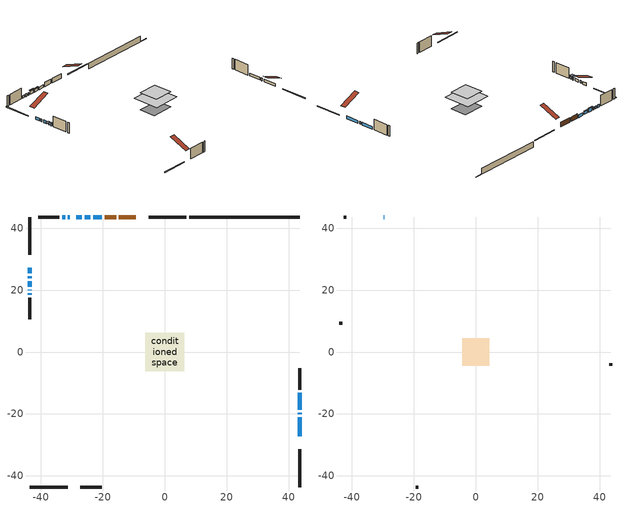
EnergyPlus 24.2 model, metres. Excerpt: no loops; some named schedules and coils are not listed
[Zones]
conditioned space
 floor adiabatic (AdiabaticFloorConstruction): -6.25,-6.25 -6.25,6.25 6.25,6.25 6.25,-6.25 z3.96
 floor foundation (Slab1 construction): -5.04,-3.88 -5.04,3.88 5.04,3.88 5.04,-3.88 z-1.04
 wall outside (RimJoist1 construction): 7,43.59 -5.2,43.59 / -43.59,-43.59 -31.39,-43.59 / -43.59,43.59 -43.59,31.39 / 43.59,-43.59 43.59,-31.39 z1.52:1.82
 wall outside (AdiabaticWallConstruction 1): -9.36,43.59 -14.79,43.59 / -15.72,43.59 -19.39,43.59 z1.52:3.55
 wall outside (AdiabaticWallConstruction): 43.59,-27.24 43.59,-21.1 / -20.32,43.59 -23.06,43.59 / -43.59,27.24 -43.59,25.37 / -43.59,24.44 -43.59,23.82 / -43.59,22.89 -43.59,21.06 / -30.69,43.59 -31.25,43.59 / -43.59,20.13 -43.59,19.93 / -43.59,19 -43.59,18.44 / -32.18,43.59 -33.1,43.59 / 43.59,-20.17 43.59,-19.56 / 43.59,-18.63 43.59,-13.14 z1.52:2.74; -23.99,43.59 -25.82,43.59 z1.52:2.76; -26.75,43.59 -28.58,43.59 z1.52:3.04
 wall outside (Wall1 construction): -34.02,43.59 -40.92,43.59 / -27.24,-43.59 -20.34,-43.59 / -43.59,17.51 -43.59,10.62 / 43.59,-12.21 43.59,-5.32 z1.52:6.4
 wall foundation (FoundationWall1 construction): 7.93,43.59,-1.04 7.93,43.59,1.52 39.65,43.59,1.52 39.65,43.59,-0.94 43.59,43.59,-0.94 43.59,43.59,-1.04
 window (WindowConstruction 8): 43.59,-27.24 43.59,-21.1 z1.52:2.74
 window (WindowConstruction 3): -20.32,43.59 -23.06,43.59 z1.52:2.74
 window (WindowConstruction 4): -43.59,27.24 -43.59,25.37 z1.52:2.74
 window (WindowConstruction 5): -43.59,24.44 -43.59,23.82 z1.52:2.74
 window (WindowConstruction 6): -23.99,43.59 -25.82,43.59 z1.52:2.76
 window (WindowConstruction 7): -26.75,43.59 -28.58,43.59 z1.52:3.04
 window (WindowConstruction 12): -43.59,22.89 -43.59,21.06 z1.52:2.74
 window (WindowConstruction 9): -30.69,43.59 -31.25,43.59 z1.52:2.74
 window (WindowConstruction 10): -43.59,20.13 -43.59,19.93 z1.52:2.74
 window (WindowConstruction 11): -43.59,19 -43.59,18.44 z1.52:2.74
 window (WindowConstruction): -32.18,43.59 -33.09,43.59 z1.52:2.74
 window (WindowConstruction 1): 43.59,-20.17 43.59,-19.56 z1.52:2.74
 window (WindowConstruction 2): 43.59,-18.63 43.59,-13.14 z1.52:2.74
 door (Door): -9.36,43.59 -14.79,43.59 z1.52:3.55
 door (Door 1): -15.72,43.59 -19.39,43.59 z1.52:3.55
 ceiling adiabatic (AdiabaticFloorConstruction): 6.25,-6.25 6.25,6.25 -6.25,6.25 -6.25,-6.25 z3.96
attic - vented
 floor to conditioned space (Floor1 construction Reversed): -4.42,-4.42 -4.42,4.42 4.42,4.42 4.42,-4.42 z6.4
 wall outside (AdiabaticWallConstruction): -29.51,43.59 -29.77,43.59 z1.52:2.74
 wall outside (Wall3 construction): -41.85,43.59 -42.66,43.59 / -19.41,-43.59 -18.59,-43.59 / -43.59,9.69 -43.59,8.87 / 43.59,-4.39 43.59,-3.57 z1.52:6.4
 window (WindowConstruction 13): -29.51,43.59 -29.76,43.59 z1.52:2.74
 roof outside (Roof1 construction): -8.43,43.59,6.4 -8.43,35.1,9.94 -6.13,35.1,9.94 -6.13,43.59,6.4; -28.16,-43.59,6.4 -28.16,-35.1,9.94 -30.46,-35.1,9.94 -30.46,-43.59,6.4; -43.59,28.16,6.4 -35.1,28.16,9.94 -35.1,30.46,9.94 -43.59,30.46,6.4; 43.59,-28.16,6.4 35.1,-28.16,9.94 35.1,-30.46,9.94 43.59,-30.46,6.4
shading: -26.12,43.59 -23.69,43.59 -23.69,43.89 -26.12,43.89 z3.06; -28.88,43.59 -26.45,43.59 -26.45,43.89 -28.88,43.89 z3.34; -43.59,19.63 -43.59,20.43 -45.11,20.43 -45.11,19.63 z3.04; -43.59,18.14 -43.59,19.3 -45.11,19.3 -45.11,18.14 z3.04
[Building]
Building 1: Terrain=Suburbs
[Site:Location]
Ottawa Intl AP_ON: Latitude {deg}=45.32; Longitude {deg}=-75.67; Time Zone {hr}=-5; Elevation {m}=115; Keep Site Location Information=Yes
[Site:GroundTemperature:Shallow]
1.18808, -1.19398, -1.38475, -0.254337, 4.28362, 8.80044, 12.7163, 15.1969, 15.4076, 13.3901, 9.57408, 5.19582
[Site:WaterMainsTemperature]
Calculation Method=Schedule; Temperature Schedule=mains temperature schedule
[Material] Roughness=Rough; Thermal Absorptance=0.9
Name | Thickness {m} | Conductivity {W/m-K} | Density {kg/m3} | Specific Heat {J/kg-K} | Solar Absorptance | Visible Absorptance
asphalt or fiberglass shingles | 0.00635 | 0.162714 | 1121.4 | 1465.45 | 0.4 | 0.4
ceiling loosefill ins | 0.254 | 0.0480833 | 16.02 | 1046.75 | 0.7 | 0.7
ceiling stud and cavity | 0.1397 | 0.0856773 | 65.682 | 1177.47 | 0.7 | 0.7
concrete 4.0 in. | 0.1016 | 1.803125 | 2242.8 | 837.4 | 0.7 | 0.7
concrete 8.0 in. | 0.2032 | 1.803125 | 2242.8 | 837.4 | 0.7 | 0.7
door material | 0.04445 | 0.0451087 | 512.64 | 1214.23 | 0.7 | 0.7
exterior vertical ins | 0.0798572 | 0.029427 | 32.04 | 1214.23 | 0.7 | 0.7
floor covering | 0.0127 | 0.0433444 | 54.468 | 1339.84 | 0.6 | 0.6
floor rigid ins; wall rigid ins 1 | 0.512978 | 0.029427 | 32.04 | 1214.23 | 0.7 | 0.7
floor stud and cavity | 0.1397 | 1.75129 | 37.0049 | 1207.88 | 0.7 | 0.7
furniture material conditioned space 1 | 0.1524 | 0.115458 | 640.8 | 1214.23 | 0.6 | 0.6
gypsum board | 0.0127 | 0.160291 | 801 | 837.4 | 0.6 | 0.6
gypsum board 1 | 0.0127 | 0.160291 | 801 | 837.4 | 0.7 | 0.7
osb sheathing 0.5 in. | 0.0127 | 0.115458 | 512.64 | 1214.23 | 0.7 | 0.7
osb sheathing 0.75 in. | 0.01905 | 0.115458 | 512.64 | 1214.23 | 0.7 | 0.7
osb sheathing 2.0 in. | 0.0508 | 0.115458 | 512.64 | 1214.23 | 0.7 | 0.7
rim joist rigid ins; wall rigid ins | 0.051816 | 0.029427 | 32.04 | 1214.23 | 0.7 | 0.7
rim joist stud and cavity | 0.0508 | 0.0379815 | 125.044 | 1163.47 | 0.6 | 0.6
wall stud and cavity | 0.1397 | 0.140175 | 139.0536 | 1170.24 | 0.7 | 0.7
wall stud and cavity 1 | 0.0889 | 6.1454 | 50.32683 | 1063.81 | 0.6 | 0.6
wall stud and cavity 2 | 0.0889 | 0.380278 | 52.3479 | 1209.89 | 0.7 | 0.7
wall stud and cavity 3 | 0.0889 | 0.391764 | 83.0341 | 1211.67 | 0.7 | 0.7
wood siding | 0.0254 | 0.102417 | 544.68 | 1172.36 | 0.4 | 0.4
wood siding 1 | 0.00254 | 0.102417 | 544.68 | 1172.36 | 0.4 | 0.4
wood siding 2; wood siding 3; wood siding 4 | 0.0254 | 0.102417 | 544.68 | 1172.36 | 0.7 | 0.7
[WindowMaterial:SimpleGlazingSystem]
Name | U-Factor {W/m2-K} | Solar Heat Gain Coefficient
WindowMaterial | 1.78857 | 0.38
WindowMaterial 1 | 1.88339 | 0.35
WindowMaterial 10 | 1.84478 | 0.36
WindowMaterial 11 | 3.01161 | 0.56
WindowMaterial 2 | 1.64321 | 0.43
WindowMaterial 3 | 1.69034 | 0.41
WindowMaterial 4 | 1.88055 | 0.35
WindowMaterial 5 | 1.663654 | 0.42
WindowMaterial 6 | 2.96789 | 0.62
WindowMaterial 7 | 2.97698 | 0.61
WindowMaterial 8 | 4.50436 | 0.52
WindowMaterial 9 | 3.59304 | 0.65
[Construction]
AdiabaticFloorConstruction: floor stud and cavity, floor rigid ins, osb sheathing 0.75 in., floor covering
AdiabaticWallConstruction: wood siding 3, wall rigid ins 1, wall stud and cavity 2, gypsum board
AdiabaticWallConstruction 1: wood siding 4, wall rigid ins 1, wall stud and cavity 2, gypsum board
Door; Door 1: door material
Floor1 construction Reversed: gypsum board, ceiling stud and cavity, ceiling loosefill ins
FoundationWall1 construction: concrete 8.0 in., gypsum board 1
furniture construction conditioned space 1: furniture material conditioned space 1
PartitionWallConstruction: gypsum board, wall stud and cavity 3, gypsum board
RimJoist1 construction: wood siding 2, rim joist rigid ins, osb sheathing 2.0 in., rim joist stud and cavity
Roof1 construction: asphalt or fiberglass shingles
Slab1 construction: concrete 4.0 in.
Wall1 construction: wood siding, wall rigid ins, osb sheathing 0.5 in., wall stud and cavity, gypsum board
Wall3 construction: wood siding 1, wall stud and cavity 1
WindowConstruction: WindowMaterial
WindowConstruction 1: WindowMaterial 1
WindowConstruction 10: WindowMaterial 8
WindowConstruction 11: WindowMaterial 9
WindowConstruction 12: WindowMaterial 10
WindowConstruction 13: WindowMaterial 11
WindowConstruction 2; WindowConstruction 3: WindowMaterial 2
WindowConstruction 4; WindowConstruction 6: WindowMaterial 3
WindowConstruction 5: WindowMaterial 4
WindowConstruction 7: WindowMaterial 5
WindowConstruction 8: WindowMaterial 6
WindowConstruction 9: WindowMaterial 7
[Zone] Multiplier=1; Part of Total Floor Area=Yes
Name | Volume {m3}
attic - vented | 44.2693
conditioned space | 619.3
[Space]
Name | Zone | Volume {m3}
attic - vented 1 | attic - vented | 44.2693
conditioned space 1 | conditioned space | 619.3
[ZoneInfiltration:EffectiveLeakageArea]
infil attic - vented 1: Zone or Space=attic - vented 1; Schedule=Always On Discrete; Effective Air Leakage Area {cm2}=3289.68; Stack Coefficient=0.000585301; Wind Coefficient=1.63459e-05
[ZoneMixing]
whole house fan mix: Zone or Space=attic - vented; Schedule=Always On Continuous; Design Flow Rate Calculation Method=Flow/Zone; Design Flow Rate {m3/s}=0; Source Zone or Space=conditioned space
[SurfaceProperty:ExposedFoundationPerimeter]
Slab1: Exposed Perimeter Calculation Method=TotalExposedPerimeter; Total Exposed Perimeter {m}=35.662
[InternalMass] Zone or ZoneList=conditioned space; Space or SpaceList=conditioned space 1
Name | Construction | Surface Area {m2}
furniture mass conditioned space 1 | furniture construction conditioned space 1 | 93.772
partition wall mass | PartitionWallConstruction | 234.43
[Lights]
interior lighting: Zone or ZoneList or Space or SpaceList=conditioned space 1; Schedule=interior lighting schedule; Design Level Calculation Method=LightingLevel; Lighting Level {W}=343.2; Return Air Fraction=0; Fraction Radiant=0.6; Fraction Visible=0.2; Fraction Replaceable=1
[People]
occupants: Zone or ZoneList or Space or SpaceList=conditioned space 1; Number of People Schedule=occupants schedule; Number of People Calculation Method=People; Number of People=3; Fraction Radiant=0.314171; Sensible Heat Fraction=0.56303; Activity Level Schedule=occupants activity schedule; Carbon Dioxide Generation Rate {m3/s-W}=0; Enable ASHRAE 55 Comfort Warnings=No; Mean Radiant Temperature Calculation Type=EnclosureAveraged
[ElectricEquipment] Zone or ZoneList or Space or SpaceList=conditioned space 1; Design Level Calculation Method=EquipmentLevel
Name | Schedule | Design Level {W} | Fraction Latent | Fraction Radiant | Fraction Lost
clothes dryer | clothes dryer schedule | 140.772 | 0.015 | 0.081 | 0.85
clothes washer | clothes washer schedule | 32.1985 | 0.03 | 0.162 | 0.7
cooking range | cooking range schedule | 215.147 | 0.08 | 0.432 | 0.2
dishwasher | dishwasher schedule | 66.8632 | 0.3 | 0.18 | 0.4
fridge | fridge schedule | 72.9452 | 0 | 0.6 | 0
mech vent bath fan 0 | mech vent bath fan 0 schedule | 75.3 | 0 | 0 | 1
mech vent bath fan 1 | mech vent bath fan 1 schedule | 75.3 | 0 | 0 | 1
mech vent house fan | mech vent house fan schedule | 0 | 0 | 0 | 1
mech vent house fan cfis | mech vent house fan cfis schedule | 0 | 0 | 0 | 0
mech vent range fan 0 | mech vent range fan 0 schedule | 57 | 0 | 0 | 1
misc plug loads | misc plug loads schedule | 494.7 | 0.045 | 0.513 | 0.1
whole house fan | Always On Discrete | 0 | 0 | 0 | 1
[OtherEquipment] Zone or ZoneList or Space or SpaceList=conditioned space 1; Design Level Calculation Method=EquipmentLevel
Name | Fuel Type | Schedule | Design Level {W} | Fraction Latent | Fraction Radiant | Fraction Lost
clothes dryer 1 | Electricity | clothes dryer schedule | 0 | 0.015 | 0.081 | 0.85
cooking range 1 | Electricity | cooking range schedule | 0 | 0.08 | 0.432 | 0.2
general water use latent | None | general water use schedule | 62.594 | 1 | 0 | 0
general water use sensible | None | general water use schedule | -61.6891 | 0 | 0.6 | 0
mech vent house fan latent load | None | Always On Discrete | 0 | 1 | 0 | 0
mech vent house fan sensible load | None | Always On Discrete | 0 | 0 | 0 | 0
water heater energy adjustment1 | Electricity | Always On Discrete | 0.01 | 0 | 0 | 1
[ZoneInfiltration:DesignFlowRate] Zone or ZoneList or Space or SpaceList=conditioned space 1; Schedule=Always On Discrete; Design Flow Rate Calculation Method=Flow/Zone; Design Flow Rate {m3/s}=0
infil flow; natural vent flow; whole house fan flow
[ZoneControl:Thermostat]
conditioned space Thermostat: Zone or ZoneList=conditioned space; Control Type Schedule=conditioned space Thermostat Schedule; Control 1=conditioned space temperature setpoint; Temperature Difference Between Cutout And Setpoint {deltaC}=0
[ThermostatSetpoint:DualSetpoint]
conditioned space temperature setpoint: Heating Setpoint Temperature Schedule=heating setpoint; Cooling Setpoint Temperature Schedule=cooling setpoint
[AirLoopHVAC:UnitarySystem]
unit heater unitary system: Control Type=Load; Controlling Zone or Thermostat Location=conditioned space; Dehumidification Control Type=None; Availability Schedule=Always On Discrete; Supply Fan=unit heater supply fan; Fan Placement=BlowThrough; Supply Air Fan Operating Mode Schedule=unit heater auto fan schedule; Heating Coil=unit heater htg coil; DX Heating Coil Sizing Ratio=1; Use DOAS DX Cooling Coil=No; Minimum Supply Air Temperature {C}=2; Latent Load Control=SensibleOnlyLoadControl; Cooling Supply Air Flow Rate Method=None; Heating Supply Air Flow Rate Method=SupplyAirFlowRate; Heating Supply Air Flow Rate {m3/s}=0.00141584; No Load Supply Air Flow Rate Method=SupplyAirFlowRate; No Load Supply Air Flow Rate {m3/s}=0; No Load Supply Air Flow Rate Control Set To Low Speed=Yes; Maximum Supply Air Temperature {C}=48.8889; Maximum Outdoor Dry-Bulb Temperature for Supplemental Heater Operation {C}=21; Ancillary On-Cycle Electric Power {W}=0; Ancillary Off-Cycle Electric Power {W}=0
[Zone equipment]
conditioned space: electric baseboard, electric baseboard 1, unit heater unitary system
[Foundation:Kiva]
Foundation Kiva 1: Initial Indoor Air Temperature {C}=18; Wall Height Above Grade {m}=1.52001; Wall Depth Below Slab {m}=0.2032; Custom Block Material Name 1=exterior vertical ins; Custom Block Depth 1 {m}=2.56002; Custom Block X Position 1 {m}=0.2159; Custom Block Z Position 1 {m}=0
[Foundation:Kiva:Settings]
Soil Conductivity {W/m-K}=0.849921; Soil Density {kg/m3}=1842.3; Soil Specific Heat {J/kg-K}=418.7; Ground Solar Absorptivity=0.9; Ground Thermal Absorptivity=0.9; Ground Surface Roughness {m}=0.03; Far-Field Width {m}=40; Deep-Ground Boundary Condition=ZeroFlux; Deep-Ground Depth {m}=40; Minimum Cell Dimension {m}=0.2; Maximum Cell Growth Coefficient=3; Simulation Timestep=Timestep
[Exterior:Lights]
exterior lighting: Schedule=exterior lighting schedule; Design Level {W}=75.6
[EnergyManagementSystem:Sensor] Output:Variable or Output:Meter Index Key=conditioned space
Name | Output:Variable or Output:Meter
conditioned_space_clg_unmet_s | Zone Cooling Setpoint Not Met Time
conditioned_space_htg_unmet_s | Zone Heating Setpoint Not Met Time
fridge_tin_s; tin_s; tin_s_1 | Zone Mean Air Temperature
tout_s | Zone Outdoor Air Drybulb Temperature
win_s | Zone Air Humidity Ratio
[Schedule:Constant]
Name | Hourly Value
Always On Continuous; mech vent house fan schedule; mech vent house fan cfis schedule; Always On Discrete | 1
occupants activity schedule | 117.228
fridge schedule; unit heater auto fan schedule | 0
[Schedule:Week:Daily]
interior lighting schedule Week Rule - Jan1-Jan27: interior lighting schedule day, interior lighting schedule day, interior lighting schedule day, interior lighting schedule day, interior lighting schedule day, interior lighting schedule day, interior lighting schedule day, interior lighting schedule default day, interior lighting schedule default day, interior lighting schedule default day, interior lighting schedule default day, interior lighting schedule default day
interior lighting schedule Week Rule - Jan28-Feb3: interior lighting schedule day, interior lighting schedule day, interior lighting schedule day, interior lighting schedule day, interior lighting schedule day 1, interior lighting schedule day 1, interior lighting schedule day 1, interior lighting schedule default day, interior lighting schedule default day, interior lighting schedule default day, interior lighting schedule default day, interior lighting schedule default day
interior lighting schedule Week Rule - Feb4-Feb24: interior lighting schedule day 1, interior lighting schedule day 1, interior lighting schedule day 1, interior lighting schedule day 1, interior lighting schedule day 1, interior lighting schedule day 1, interior lighting schedule day 1, interior lighting schedule default day, interior lighting schedule default day, interior lighting schedule default day, interior lighting schedule default day, interior lighting schedule default day
interior lighting schedule Week Rule - Feb25-Mar3: interior lighting schedule day 1, interior lighting schedule day 1, interior lighting schedule day 1, interior lighting schedule day 1, interior lighting schedule day 2, interior lighting schedule day 2, interior lighting schedule day 2, interior lighting schedule default day, interior lighting schedule default day, interior lighting schedule default day, interior lighting schedule default day, interior lighting schedule default day
interior lighting schedule Week Rule - Mar4-Mar31: interior lighting schedule day 2, interior lighting schedule day 2, interior lighting schedule day 2, interior lighting schedule day 2, interior lighting schedule day 2, interior lighting schedule day 2, interior lighting schedule day 2, interior lighting schedule default day, interior lighting schedule default day, interior lighting schedule default day, interior lighting schedule default day, interior lighting schedule default day
interior lighting schedule Week Rule - Apr1-Apr28: interior lighting schedule day 3, interior lighting schedule day 3, interior lighting schedule day 3, interior lighting schedule day 3, interior lighting schedule day 3, interior lighting schedule day 3, interior lighting schedule day 3, interior lighting schedule default day, interior lighting schedule default day, interior lighting schedule default day, interior lighting schedule default day, interior lighting schedule default day
interior lighting schedule Week Rule - Apr29-May5: interior lighting schedule day 3, interior lighting schedule day 3, interior lighting schedule day 4, interior lighting schedule day 4, interior lighting schedule day 4, interior lighting schedule day 4, interior lighting schedule day 4, interior lighting schedule default day, interior lighting schedule default day, interior lighting schedule default day, interior lighting schedule default day, interior lighting schedule default day
interior lighting schedule Week Rule - May6-May26: interior lighting schedule day 4, interior lighting schedule day 4, interior lighting schedule day 4, interior lighting schedule day 4, interior lighting schedule day 4, interior lighting schedule day 4, interior lighting schedule day 4, interior lighting schedule default day, interior lighting schedule default day, interior lighting schedule default day, interior lighting schedule default day, interior lighting schedule default day
interior lighting schedule Week Rule - May27-Jun2: interior lighting schedule day 4, interior lighting schedule day 4, interior lighting schedule day 4, interior lighting schedule day 4, interior lighting schedule day 4, interior lighting schedule day 5, interior lighting schedule day 5, interior lighting schedule default day, interior lighting schedule default day, interior lighting schedule default day, interior lighting schedule default day, interior lighting schedule default day
interior lighting schedule Week Rule - Jun3-Jun30: interior lighting schedule day 5, interior lighting schedule day 5, interior lighting schedule day 5, interior lighting schedule day 5, interior lighting schedule day 5, interior lighting schedule day 5, interior lighting schedule day 5, interior lighting schedule default day, interior lighting schedule default day, interior lighting schedule default day, interior lighting schedule default day, interior lighting schedule default day
interior lighting schedule Week Rule - Jul1-Jul28: interior lighting schedule day 6, interior lighting schedule day 6, interior lighting schedule day 6, interior lighting schedule day 6, interior lighting schedule day 6, interior lighting schedule day 6, interior lighting schedule day 6, interior lighting schedule default day, interior lighting schedule default day, interior lighting schedule default day, interior lighting schedule default day, interior lighting schedule default day
interior lighting schedule Week Rule - Jul29-Aug4: interior lighting schedule day 6, interior lighting schedule day 6, interior lighting schedule day 6, interior lighting schedule day 7, interior lighting schedule day 7, interior lighting schedule day 7, interior lighting schedule day 7, interior lighting schedule default day, interior lighting schedule default day, interior lighting schedule default day, interior lighting schedule default day, interior lighting schedule default day
interior lighting schedule Week Rule - Aug5-Aug25: interior lighting schedule day 7, interior lighting schedule day 7, interior lighting schedule day 7, interior lighting schedule day 7, interior lighting schedule day 7, interior lighting schedule day 7, interior lighting schedule day 7, interior lighting schedule default day, interior lighting schedule default day, interior lighting schedule default day, interior lighting schedule default day, interior lighting schedule default day
interior lighting schedule Week Rule - Aug26-Sep1: interior lighting schedule day 7, interior lighting schedule day 7, interior lighting schedule day 7, interior lighting schedule day 7, interior lighting schedule day 7, interior lighting schedule day 7, interior lighting schedule day 8, interior lighting schedule default day, interior lighting schedule default day, interior lighting schedule default day, interior lighting schedule default day, interior lighting schedule default day
interior lighting schedule Week Rule - Sep2-Sep29: interior lighting schedule day 8, interior lighting schedule day 8, interior lighting schedule day 8, interior lighting schedule day 8, interior lighting schedule day 8, interior lighting schedule day 8, interior lighting schedule day 8, interior lighting schedule default day, interior lighting schedule default day, interior lighting schedule default day, interior lighting schedule default day, interior lighting schedule default day
interior lighting schedule Week Rule - Sep30-Oct6: interior lighting schedule day 8, interior lighting schedule day 9, interior lighting schedule day 9, interior lighting schedule day 9, interior lighting schedule day 9, interior lighting schedule day 9, interior lighting schedule day 9, interior lighting schedule default day, interior lighting schedule default day, interior lighting schedule default day, interior lighting schedule default day, interior lighting schedule default day
interior lighting schedule Week Rule - Oct7-Oct27: interior lighting schedule day 9, interior lighting schedule day 9, interior lighting schedule day 9, interior lighting schedule day 9, interior lighting schedule day 9, interior lighting schedule day 9, interior lighting schedule day 9, interior lighting schedule default day, interior lighting schedule default day, interior lighting schedule default day, interior lighting schedule default day, interior lighting schedule default day
interior lighting schedule Week Rule - Oct28-Nov3: interior lighting schedule day 9, interior lighting schedule day 9, interior lighting schedule day 9, interior lighting schedule day 9, interior lighting schedule day 10, interior lighting schedule day 10, interior lighting schedule day 10, interior lighting schedule default day, interior lighting schedule default day, interior lighting schedule default day, interior lighting schedule default day, interior lighting schedule default day
interior lighting schedule Week Rule - Nov4-Nov24: interior lighting schedule day 10, interior lighting schedule day 10, interior lighting schedule day 10, interior lighting schedule day 10, interior lighting schedule day 10, interior lighting schedule day 10, interior lighting schedule day 10, interior lighting schedule default day, interior lighting schedule default day, interior lighting schedule default day, interior lighting schedule default day, interior lighting schedule default day
interior lighting schedule Week Rule - Nov25-Dec1: interior lighting schedule day 10, interior lighting schedule day 10, interior lighting schedule day 10, interior lighting schedule day 10, interior lighting schedule day 10, interior lighting schedule day 10, interior lighting schedule day 11, interior lighting schedule default day, interior lighting schedule default day, interior lighting schedule default day, interior lighting schedule default day, interior lighting schedule default day
interior lighting schedule Week Rule - Dec2-Dec31: interior lighting schedule day 11, interior lighting schedule day 11, interior lighting schedule day 11, interior lighting schedule day 11, interior lighting schedule day 11, interior lighting schedule day 11, interior lighting schedule day 11, interior lighting schedule default day, interior lighting schedule default day, interior lighting schedule default day, interior lighting schedule default day, interior lighting schedule default day
occupants schedule Week Rule - Jan1-Dec31: occupants schedule day, occupants schedule day, occupants schedule day, occupants schedule day, occupants schedule day, occupants schedule day, occupants schedule day, occupants schedule default day, occupants schedule default day, occupants schedule default day, occupants schedule default day, occupants schedule default day
clothes dryer schedule Week Rule - Jan1-Dec31: clothes dryer schedule day, clothes dryer schedule day, clothes dryer schedule day, clothes dryer schedule day, clothes dryer schedule day, clothes dryer schedule day, clothes dryer schedule day, clothes dryer schedule default day, clothes dryer schedule default day, clothes dryer schedule default day, clothes dryer schedule default day, clothes dryer schedule default day
clothes washer schedule Week Rule - Jan1-Dec31: clothes washer schedule day, clothes washer schedule day, clothes washer schedule day, clothes washer schedule day, clothes washer schedule day, clothes washer schedule day, clothes washer schedule day, clothes washer schedule default day, clothes washer schedule default day, clothes washer schedule default day, clothes washer schedule default day, clothes washer schedule default day
cooking range schedule Week Rule - Jan1-Dec31: cooking range schedule day, cooking range schedule day, cooking range schedule day, cooking range schedule day, cooking range schedule day, cooking range schedule day, cooking range schedule day, cooking range schedule default day, cooking range schedule default day, cooking range schedule default day, cooking range schedule default day, cooking range schedule default day
dishwasher schedule Week Rule - Jan1-Dec31: dishwasher schedule day, dishwasher schedule day, dishwasher schedule day, dishwasher schedule day, dishwasher schedule day, dishwasher schedule day, dishwasher schedule day, dishwasher schedule default day, dishwasher schedule default day, dishwasher schedule default day, dishwasher schedule default day, dishwasher schedule default day
mech vent bath fan 0 schedule Week Rule - Jan1-Dec31: mech vent bath fan 0 schedule day, mech vent bath fan 0 schedule day, mech vent bath fan 0 schedule day, mech vent bath fan 0 schedule day, mech vent bath fan 0 schedule day, mech vent bath fan 0 schedule day, mech vent bath fan 0 schedule day, mech vent bath fan 0 schedule default day, mech vent bath fan 0 schedule default day, mech vent bath fan 0 schedule default day, mech vent bath fan 0 schedule default day, mech vent bath fan 0 schedule default day
mech vent bath fan 1 schedule Week Rule - Jan1-Dec31: mech vent bath fan 1 schedule day, mech vent bath fan 1 schedule day, mech vent bath fan 1 schedule day, mech vent bath fan 1 schedule day, mech vent bath fan 1 schedule day, mech vent bath fan 1 schedule day, mech vent bath fan 1 schedule day, mech vent bath fan 1 schedule default day, mech vent bath fan 1 schedule default day, mech vent bath fan 1 schedule default day, mech vent bath fan 1 schedule default day, mech vent bath fan 1 schedule default day
mech vent range fan 0 schedule Week Rule - Jan1-Dec31: mech vent range fan 0 schedule day, mech vent range fan 0 schedule day, mech vent range fan 0 schedule day, mech vent range fan 0 schedule day, mech vent range fan 0 schedule day, mech vent range fan 0 schedule day, mech vent range fan 0 schedule day, mech vent range fan 0 schedule default day, mech vent range fan 0 schedule default day, mech vent range fan 0 schedule default day, mech vent range fan 0 schedule default day, mech vent range fan 0 schedule default day
misc plug loads schedule Week Rule - Jan1-Dec31: misc plug loads schedule day, misc plug loads schedule day, misc plug loads schedule day, misc plug loads schedule day, misc plug loads schedule day, misc plug loads schedule day, misc plug loads schedule day, misc plug loads schedule default day, misc plug loads schedule default day, misc plug loads schedule default day, misc plug loads schedule default day, misc plug loads schedule default day
general water use schedule Week Rule - Jan1-Dec31: general water use schedule day, general water use schedule day, general water use schedule day, general water use schedule day, general water use schedule day, general water use schedule day, general water use schedule day, general water use schedule default day, general water use schedule default day, general water use schedule default day, general water use schedule default day, general water use schedule default day
exterior lighting schedule Week Rule - Jan1-Jan27: exterior lighting schedule day, exterior lighting schedule day, exterior lighting schedule day, exterior lighting schedule day, exterior lighting schedule day, exterior lighting schedule day, exterior lighting schedule day, exterior lighting schedule default day, exterior lighting schedule default day, exterior lighting schedule default day, exterior lighting schedule default day, exterior lighting schedule default day
exterior lighting schedule Week Rule - Jan28-Feb3: exterior lighting schedule day, exterior lighting schedule day, exterior lighting schedule day, exterior lighting schedule day, exterior lighting schedule day 1, exterior lighting schedule day 1, exterior lighting schedule day 1, exterior lighting schedule default day, exterior lighting schedule default day, exterior lighting schedule default day, exterior lighting schedule default day, exterior lighting schedule default day
exterior lighting schedule Week Rule - Feb4-Feb24: exterior lighting schedule day 1, exterior lighting schedule day 1, exterior lighting schedule day 1, exterior lighting schedule day 1, exterior lighting schedule day 1, exterior lighting schedule day 1, exterior lighting schedule day 1, exterior lighting schedule default day, exterior lighting schedule default day, exterior lighting schedule default day, exterior lighting schedule default day, exterior lighting schedule default day
exterior lighting schedule Week Rule - Feb25-Mar3: exterior lighting schedule day 1, exterior lighting schedule day 1, exterior lighting schedule day 1, exterior lighting schedule day 1, exterior lighting schedule day 2, exterior lighting schedule day 2, exterior lighting schedule day 2, exterior lighting schedule default day, exterior lighting schedule default day, exterior lighting schedule default day, exterior lighting schedule default day, exterior lighting schedule default day
exterior lighting schedule Week Rule - Mar4-Mar31: exterior lighting schedule day 2, exterior lighting schedule day 2, exterior lighting schedule day 2, exterior lighting schedule day 2, exterior lighting schedule day 2, exterior lighting schedule day 2, exterior lighting schedule day 2, exterior lighting schedule default day, exterior lighting schedule default day, exterior lighting schedule default day, exterior lighting schedule default day, exterior lighting schedule default day
exterior lighting schedule Week Rule - Apr1-Apr28: exterior lighting schedule day 3, exterior lighting schedule day 3, exterior lighting schedule day 3, exterior lighting schedule day 3, exterior lighting schedule day 3, exterior lighting schedule day 3, exterior lighting schedule day 3, exterior lighting schedule default day, exterior lighting schedule default day, exterior lighting schedule default day, exterior lighting schedule default day, exterior lighting schedule default day
exterior lighting schedule Week Rule - Apr29-May5: exterior lighting schedule day 3, exterior lighting schedule day 3, exterior lighting schedule day 4, exterior lighting schedule day 4, exterior lighting schedule day 4, exterior lighting schedule day 4, exterior lighting schedule day 4, exterior lighting schedule default day, exterior lighting schedule default day, exterior lighting schedule default day, exterior lighting schedule default day, exterior lighting schedule default day
exterior lighting schedule Week Rule - May6-May26: exterior lighting schedule day 4, exterior lighting schedule day 4, exterior lighting schedule day 4, exterior lighting schedule day 4, exterior lighting schedule day 4, exterior lighting schedule day 4, exterior lighting schedule day 4, exterior lighting schedule default day, exterior lighting schedule default day, exterior lighting schedule default day, exterior lighting schedule default day, exterior lighting schedule default day
exterior lighting schedule Week Rule - May27-Jun2: exterior lighting schedule day 4, exterior lighting schedule day 4, exterior lighting schedule day 4, exterior lighting schedule day 4, exterior lighting schedule day 4, exterior lighting schedule day 5, exterior lighting schedule day 5, exterior lighting schedule default day, exterior lighting schedule default day, exterior lighting schedule default day, exterior lighting schedule default day, exterior lighting schedule default day
exterior lighting schedule Week Rule - Jun3-Jun30: exterior lighting schedule day 5, exterior lighting schedule day 5, exterior lighting schedule day 5, exterior lighting schedule day 5, exterior lighting schedule day 5, exterior lighting schedule day 5, exterior lighting schedule day 5, exterior lighting schedule default day, exterior lighting schedule default day, exterior lighting schedule default day, exterior lighting schedule default day, exterior lighting schedule default day
exterior lighting schedule Week Rule - Jul1-Jul28: exterior lighting schedule day 6, exterior lighting schedule day 6, exterior lighting schedule day 6, exterior lighting schedule day 6, exterior lighting schedule day 6, exterior lighting schedule day 6, exterior lighting schedule day 6, exterior lighting schedule default day, exterior lighting schedule default day, exterior lighting schedule default day, exterior lighting schedule default day, exterior lighting schedule default day
exterior lighting schedule Week Rule - Jul29-Aug4: exterior lighting schedule day 6, exterior lighting schedule day 6, exterior lighting schedule day 6, exterior lighting schedule day 7, exterior lighting schedule day 7, exterior lighting schedule day 7, exterior lighting schedule day 7, exterior lighting schedule default day, exterior lighting schedule default day, exterior lighting schedule default day, exterior lighting schedule default day, exterior lighting schedule default day
exterior lighting schedule Week Rule - Aug5-Aug25: exterior lighting schedule day 7, exterior lighting schedule day 7, exterior lighting schedule day 7, exterior lighting schedule day 7, exterior lighting schedule day 7, exterior lighting schedule day 7, exterior lighting schedule day 7, exterior lighting schedule default day, exterior lighting schedule default day, exterior lighting schedule default day, exterior lighting schedule default day, exterior lighting schedule default day
[Schedule:Year]
interior lighting schedule: interior lighting schedule Week Rule - Jan1-Jan27, 1, 1, 1, 27, interior lighting schedule Week Rule - Jan28-Feb3, 1, 28, 2, 3, interior lighting schedule Week Rule - Feb4-Feb24, 2, 4, 2, 24, interior lighting schedule Week Rule - Feb25-Mar3, 2, 25, 3, 3, interior lighting schedule Week Rule - Mar4-Mar31, 3, 4, 3, 31, interior lighting schedule Week Rule - Apr1-Apr28, 4, 1, 4, 28, interior lighting schedule Week Rule - Apr29-May5, 4, 29, 5, 5, interior lighting schedule Week Rule - May6-May26, 5, 6, 5, 26, interior lighting schedule Week Rule - May27-Jun2, 5, 27, 6, 2, interior lighting schedule Week Rule - Jun3-Jun30, 6, 3, 6, 30, interior lighting schedule Week Rule - Jul1-Jul28, 7, 1, 7, 28, interior lighting schedule Week Rule - Jul29-Aug4, 7, 29, 8, 4, interior lighting schedule Week Rule - Aug5-Aug25, 8, 5, 8, 25, interior lighting schedule Week Rule - Aug26-Sep1, 8, 26, 9, 1, interior lighting schedule Week Rule - Sep2-Sep29, 9, 2, 9, 29, interior lighting schedule Week Rule - Sep30-Oct6, 9, 30, 10, 6, interior lighting schedule Week Rule - Oct7-Oct27, 10, 7, 10, 27, interior lighting schedule Week Rule - Oct28-Nov3, 10, 28, 11, 3, interior lighting schedule Week Rule - Nov4-Nov24, 11, 4, 11, 24, interior lighting schedule Week Rule - Nov25-Dec1, 11, 25, 12, 1, interior lighting schedule Week Rule - Dec2-Dec31, 12, 2, 12, 31
occupants schedule: occupants schedule Week Rule - Jan1-Dec31, 1, 1, 12, 31
clothes dryer schedule: clothes dryer schedule Week Rule - Jan1-Dec31, 1, 1, 12, 31
clothes washer schedule: clothes washer schedule Week Rule - Jan1-Dec31, 1, 1, 12, 31
cooking range schedule: cooking range schedule Week Rule - Jan1-Dec31, 1, 1, 12, 31
dishwasher schedule: dishwasher schedule Week Rule - Jan1-Dec31, 1, 1, 12, 31
mech vent bath fan 0 schedule: mech vent bath fan 0 schedule Week Rule - Jan1-Dec31, 1, 1, 12, 31
mech vent bath fan 1 schedule: mech vent bath fan 1 schedule Week Rule - Jan1-Dec31, 1, 1, 12, 31
mech vent range fan 0 schedule: mech vent range fan 0 schedule Week Rule - Jan1-Dec31, 1, 1, 12, 31
misc plug loads schedule: misc plug loads schedule Week Rule - Jan1-Dec31, 1, 1, 12, 31
general water use schedule: general water use schedule Week Rule - Jan1-Dec31, 1, 1, 12, 31
exterior lighting schedule: exterior lighting schedule Week Rule - Jan1-Jan27, 1, 1, 1, 27, exterior lighting schedule Week Rule - Jan28-Feb3, 1, 28, 2, 3, exterior lighting schedule Week Rule - Feb4-Feb24, 2, 4, 2, 24, exterior lighting schedule Week Rule - Feb25-Mar3, 2, 25, 3, 3, exterior lighting schedule Week Rule - Mar4-Mar31, 3, 4, 3, 31, exterior lighting schedule Week Rule - Apr1-Apr28, 4, 1, 4, 28, exterior lighting schedule Week Rule - Apr29-May5, 4, 29, 5, 5, exterior lighting schedule Week Rule - May6-May26, 5, 6, 5, 26, exterior lighting schedule Week Rule - May27-Jun2, 5, 27, 6, 2, exterior lighting schedule Week Rule - Jun3-Jun30, 6, 3, 6, 30, exterior lighting schedule Week Rule - Jul1-Jul28, 7, 1, 7, 28, exterior lighting schedule Week Rule - Jul29-Aug4, 7, 29, 8, 4, exterior lighting schedule Week Rule - Aug5-Aug25, 8, 5, 8, 25, exterior lighting schedule Week Rule - Aug26-Sep1, 8, 26, 9, 1, exterior lighting schedule Week Rule - Sep2-Sep29, 9, 2, 9, 29, exterior lighting schedule Week Rule - Sep30-Oct6, 9, 30, 10, 6, exterior lighting schedule Week Rule - Oct7-Oct27, 10, 7, 10, 27, exterior lighting schedule Week Rule - Oct28-Nov3, 10, 28, 11, 3, exterior lighting schedule Week Rule - Nov4-Nov24, 11, 4, 11, 24, exterior lighting schedule Week Rule - Nov25-Dec1, 11, 25, 12, 1, exterior lighting schedule Week Rule - Dec2-Dec31, 12, 2, 12, 31
[Schedule:Compact]
conditioned space Thermostat Schedule: Through: 12/31, For: AllDays, Until: 24:00, 4
mains temperature schedule: Through: 01/01, For: AllDays, Until: 24:00, 5.98056, Through: 01/02, For: AllDays, Until: 24:00, 5.90111, Through: 01/03, For: AllDays, Until: 24:00, 5.82222, Through: 01/04, For: AllDays, Until: 24:00, 5.74556, Through: 01/05, For: AllDays, Until: 24:00, 5.66944, Through: 01/06, For: AllDays, Until: 24:00, 5.595, Through: 01/07, For: AllDays, Until: 24:00, 5.52222, Through: 01/08, For: AllDays, Until: 24:00, 5.45, Through: 01/09, For: AllDays, Until: 24:00, 5.38, Through: 01/10, For: AllDays, Until: 24:00, 5.31111, Through: 01/11, For: AllDays, Until: 24:00, 5.24333, Through: 01/12, For: AllDays, Until: 24:00, 5.17778, Through: 01/13, For: AllDays, Until: 24:00, 5.11333, Through: 01/14, For: AllDays, Until: 24:00, 5.05, Through: 01/15, For: AllDays, Until: 24:00, 4.98833, Through: 01/16, For: AllDays, Until: 24:00, 4.92889, Through: 01/17, For: AllDays, Until: 24:00, 4.87, Through: 01/18, For: AllDays, Until: 24:00, 4.81333, Through: 01/19, For: AllDays, Until: 24:00, 4.75833, Through: 01/20, For: AllDays, Until: 24:00, 4.70444, Through: 01/21, For: AllDays, Until: 24:00, 4.65278, Through: 01/22, For: AllDays, Until: 24:00, 4.60222, Through: 01/23, For: AllDays, Until: 24:00, 4.55333, Through: 01/24, For: AllDays, Until: 24:00, 4.50667, Through: 01/25, For: AllDays, Until: 24:00, 4.46111, Through: 01/26, For: AllDays, Until: 24:00, 4.41722, Through: 01/27, For: AllDays, Until: 24:00, 4.37556, Through: 01/28, For: AllDays, Until: 24:00, 4.335, Through: 01/29, For: AllDays, Until: 24:00, 4.29667, Through: 01/30, For: AllDays, Until: 24:00, 4.26, Through: 01/31, For: AllDays, Until: 24:00, 4.225, Through: 02/01, For: AllDays, Until: 24:00, 4.19167, Through: 02/02, For: AllDays, Until: 24:00, 4.16, Through: 02/03, For: AllDays, Until: 24:00, 4.13056, Through: 02/04, For: AllDays, Until: 24:00, 4.10278, Through: 02/05, For: AllDays, Until: 24:00, 4.07667, Through: 02/06, For: AllDays, Until: 24:00, 4.05222, Through: 02/07, For: AllDays, Until: 24:00, 4.03, Through: 02/08, For: AllDays, Until: 24:00, 4.00889, Through: 02/09, For: AllDays, Until: 24:00, 3.99056, Through: 02/10, For: AllDays, Until: 24:00, 3.97333, Through: 02/11, For: AllDays, Until: 24:00, 3.95833, Through: 02/12, For: AllDays, Until: 24:00, 3.945, Through: 02/13, For: AllDays, Until: 24:00, 3.93333, Through: 02/14, For: AllDays, Until: 24:00, 3.92389, Through: 02/15, For: AllDays, Until: 24:00, 3.91611, Through: 02/16, For: AllDays, Until: 24:00, 3.91, Through: 02/17, For: AllDays, Until: 24:00, 3.90611, Through: 02/18, For: AllDays, Until: 24:00, 3.90389, Through: 02/19, For: AllDays, Until: 24:00, 3.90389, Through: 02/20, For: AllDays, Until: 24:00, 3.905, Through: 02/21, For: AllDays, Until: 24:00, 3.90889, Through: 02/22, For: AllDays, Until: 24:00, 3.91389, Through: 02/23, For: AllDays, Until: 24:00, 3.92111, Through: 02/24, For: AllDays, Until: 24:00, 3.93, Through: 02/25, For: AllDays, Until: 24:00, 3.94056, Through: 02/26, For: AllDays, Until: 24:00, 3.95333, Through: 02/27, For: AllDays, Until: 24:00, 3.96778, Through: 02/28, For: AllDays, Until: 24:00, 3.98444, Through: 03/01, For: AllDays, Until: 24:00, 4.00278, Through: 03/02, For: AllDays, Until: 24:00, 4.02278, Through: 03/03, For: AllDays, Until: 24:00, 4.04444, Through: 03/04, For: AllDays, Until: 24:00, 4.06833, Through: 03/05, For: AllDays, Until: 24:00, 4.09389, Through: 03/06, For: AllDays, Until: 24:00, 4.12111, Through: 03/07, For: AllDays, Until: 24:00, 4.15, Through: 03/08, For: AllDays, Until: 24:00, 4.18111, Through: 03/09, For: AllDays, Until: 24:00, 4.21333, Through: 03/10, For: AllDays, Until: 24:00, 4.24778, Through: 03/11, For: AllDays, Until: 24:00, 4.28389, Through: 03/12, For: AllDays, Until: 24:00, 4.32222, Through: 03/13, For: AllDays, Until: 24:00, 4.36167, Through: 03/14, For: AllDays, Until: 24:00, 4.40333, Through: 03/15, For: AllDays, Until: 24:00, 4.44611, Through: 03/16, For: AllDays, Until: 24:00, 4.49111, Through: 03/17, For: AllDays, Until: 24:00, 4.53722, Through: 03/18, For: AllDays, Until: 24:00, 4.58556, Through: 03/19, For: AllDays, Until: 24:00, 4.63556, Through: 03/20, For: AllDays, Until: 24:00, 4.68667, Through: 03/21, For: AllDays, Until: 24:00, 4.74, Through: 03/22, For: AllDays, Until: 24:00, 4.79444, Through: 03/23, For: AllDays, Until: 24:00, 4.85111, Through: 03/24, For: AllDays, Until: 24:00, 4.90889, Through: 03/25, For: AllDays, Until: 24:00, 4.96833, Through: 03/26, For: AllDays, Until: 24:00, 5.02944, Through: 03/27, For: AllDays, Until: 24:00, 5.09167, Through: 03/28, For: AllDays, Until: 24:00, 5.15556, Through: 03/29, For: AllDays, Until: 24:00, 5.22111, Through: 03/30, For: AllDays, Until: 24:00, 5.28833, Through: 03/31, For: AllDays, Until: 24:00, 5.35667, Through: 04/01, For: AllDays, Until: 24:00, 5.42667, Through: 04/02, For: AllDays, Until: 24:00, 5.49778, Through: 04/03, For: AllDays, Until: 24:00, 5.57056, Through: 04/04, For: AllDays, Until: 24:00, 5.64444, Through: 04/05, For: AllDays, Until: 24:00, 5.71944, Through: 04/06, For: AllDays, Until: 24:00, 5.79611, Through: 04/07, For: AllDays, Until: 24:00, 5.87444, Through: 04/08, For: AllDays, Until: 24:00, 5.95389, Through: 04/09, For: AllDays, Until: 24:00, 6.03389, Through: 04/10, For: AllDays, Until: 24:00, 6.11611, Through: 04/11, For: AllDays, Until: 24:00, 6.19889, Through: 04/12, For: AllDays, Until: 24:00, 6.28278, Through: 04/13, For: AllDays, Until: 24:00, 6.36833, Through: 04/14, For: AllDays, Until: 24:00, 6.45444, Through: 04/15, For: AllDays, Until: 24:00, 6.54222, Through: 04/16, For: AllDays, Until: 24:00, 6.63056, Through: 04/17, For: AllDays, Until: 24:00, 6.72056, Through: 04/18, For: AllDays, Until: 24:00, 6.81111, Through: 04/19, For: AllDays, Until: 24:00, 6.90278, Through: 04/20, For: AllDays, Until: 24:00, 6.99556, Through: 04/21, For: AllDays, Until: 24:00, 7.08889, Through: 04/22, For: AllDays, Until: 24:00, 7.18333, Through: 04/23, For: AllDays, Until: 24:00, 7.27889, Through: 04/24, For: AllDays, Until: 24:00, 7.375, Through: 04/25, For: AllDays, Until: 24:00, 7.47222, Through: 04/26, For: AllDays, Until: 24:00, 7.57, Through: 04/27, For: AllDays, Until: 24:00, 7.66889, Through: 04/28, For: AllDays, Until: 24:00, 7.76833, Through: 04/29, For: AllDays, Until: 24:00, 7.86833, Through: 04/30, For: AllDays, Until: 24:00, 7.96889, Through: 05/01, For: AllDays, Until: 24:00, 8.07056, Through: 05/02, For: AllDays, Until: 24:00, 8.17278, Through: 05/03, For: AllDays, Until: 24:00, 8.275, Through: 05/04, For: AllDays, Until: 24:00, 8.37833, Through: 05/05, For: AllDays, Until: 24:00, 8.48222, Through: 05/06, For: AllDays, Until: 24:00, 8.58667, Through: 05/07, For: AllDays, Until: 24:00, 8.69111, Through: 05/08, For: AllDays, Until: 24:00, 8.79667, Through: 05/09, For: AllDays, Until: 24:00, 8.90222, Through: 05/10, For: AllDays, Until: 24:00, 9.00833, Through: 05/11, For: AllDays, Until: 24:00, 9.11444, Through: 05/12, For: AllDays, Until: 24:00, 9.22111, Through: 05/13, For: AllDays, Until: 24:00, 9.32778, Through: 05/14, For: AllDays, Until: 24:00, 9.435, Through: 05/15, For: AllDays, Until: 24:00, 9.54278, Through: 05/16, For: AllDays, Until: 24:00, 9.65, Through: 05/17, For: AllDays, Until: 24:00, 9.75778, Through: 05/18, For: AllDays, Until: 24:00, 9.86611, Through: 05/19, For: AllDays, Until: 24:00, 9.97389, Through: 05/20, For: AllDays, Until: 24:00, 10.0822, Through: 05/21, For: AllDays, Until: 24:00, 10.19, Through: 05/22, For: AllDays, Until: 24:00, 10.2983, Through: 05/23, For: AllDays, Until: 24:00, 10.4061, Through: 05/24, For: AllDays, Until: 24:00, 10.5139, Through: 05/25, For: AllDays, Until: 24:00, 10.6222, Through: 05/26, For: AllDays, Until: 24:00, 10.73, Through: 05/27, For: AllDays, Until: 24:00, 10.8372, Through: 05/28, For: AllDays, Until: 24:00, 10.945, Through: 05/29, For: AllDays, Until: 24:00, 11.0517, Through: 05/30, For: AllDays, Until: 24:00, 11.1589, Through: 05/31, For: AllDays, Until: 24:00, 11.2656, Through: 06/01, For: AllDays, Until: 24:00, 11.3717, Through: 06/02, For: AllDays, Until: 24:00, 11.4778, Through: 06/03, For: AllDays, Until: 24:00, 11.5833, Through: 06/04, For: AllDays, Until: 24:00, 11.6883, Through: 06/05, For: AllDays, Until: 24:00, 11.7933, Through: 06/06, For: AllDays, Until: 24:00, 11.8972, Through: 06/07, For: AllDays, Until: 24:00, 12.0011, Through: 06/08, For: AllDays, Until: 24:00, 12.1044, Through: 06/09, For: AllDays, Until: 24:00, 12.2067, Through: 06/10, For: AllDays, Until: 24:00, 12.3089, Through: 06/11, For: AllDays, Until: 24:00, 12.4106, Through: 06/12, For: AllDays, Until: 24:00, 12.5111, Through: 06/13, For: AllDays, Until: 24:00, 12.6111, Through: 06/14, For: AllDays, Until: 24:00, 12.7106, Through: 06/15, For: AllDays, Until: 24:00, 12.8089, Through: 06/16, For: AllDays, Until: 24:00, 12.9067, Through: 06/17, For: AllDays, Until: 24:00, 13.0039, Through: 06/18, For: AllDays, Until: 24:00, 13.1, Through: 06/19, For: AllDays, Until: 24:00, 13.195, Through: 06/20, For: AllDays, Until: 24:00, 13.2894, Through: 06/21, For: AllDays, Until: 24:00, 13.3833, Through: 06/22, For: AllDays, Until: 24:00, 13.4756, Through: 06/23, For: AllDays, Until: 24:00, 13.5672, Through: 06/24, For: AllDays, Until: 24:00, 13.6578, Through: 06/25, For: AllDays, Until: 24:00, 13.7472, Through: 06/26, For: AllDays, Until: 24:00, 13.8356, Through: 06/27, For: AllDays, Until: 24:00, 13.9233, Through: 06/28, For: AllDays, Until: 24:00, 14.0094, Through: 06/29, For: AllDays, Until: 24:00, 14.0944, Through: 06/30, For: AllDays, Until: 24:00, 14.1789, Through: 07/01, For: AllDays, Until: 24:00, 14.2617, Through: 07/02, For: AllDays, Until: 24:00, 14.3433, Through: 07/03, For: AllDays, Until: 24:00, 14.4233, Through: 07/04, For: AllDays, Until: 24:00, 14.5028, Through: 07/05, For: AllDays, Until: 24:00, 14.5806, Through: 07/06, For: AllDays, Until: 24:00, 14.6567, Through: 07/07, For: AllDays, Until: 24:00, 14.7322, Through: 07/08, For: AllDays, Until: 24:00, 14.8061, Through: 07/09, For: AllDays, Until: 24:00, 14.8783, Through: 07/10, For: AllDays, Until: 24:00, 14.9494, Through: 07/11, For: AllDays, Until: 24:00, 15.0194, Through: 07/12, For: AllDays, Until: 24:00, 15.0878, Through: 07/13, For: AllDays, Until: 24:00, 15.1544, Through: 07/14, For: AllDays, Until: 24:00, 15.22, Through: 07/15, For: AllDays, Until: 24:00, 15.2833, Through: 07/16, For: AllDays, Until: 24:00, 15.3461, Through: 07/17, For: AllDays, Until: 24:00, 15.4067, Through: 07/18, For: AllDays, Until: 24:00, 15.4661, Through: 07/19, For: AllDays, Until: 24:00, 15.5239, Through: 07/20, For: AllDays, Until: 24:00, 15.58, Through: 07/21, For: AllDays, Until: 24:00, 15.6344, Through: 07/22, For: AllDays, Until: 24:00, 15.6872, Through: 07/23, For: AllDays, Until: 24:00, 15.7383, Through: 07/24, For: AllDays, Until: 24:00, 15.7883, Through: 07/25, For: AllDays, Until: 24:00, 15.8361, Through: 07/26, For: AllDays, Until: 24:00, 15.8822, Through: 07/27, For: AllDays, Until: 24:00, 15.9272, Through: 07/28, For: AllDays, Until: 24:00, 15.97, Through: 07/29, For: AllDays, Until: 24:00, 16.0111, Through: 07/30, For: AllDays, Until: 24:00, 16.0506, Through: 07/31, For: AllDays, Until: 24:00, 16.0883, Through: 08/01, For: AllDays, Until: 24:00, 16.1244, Through: 08/02, For: AllDays, Until: 24:00, 16.1583, Through: 08/03, For: AllDays, Until: 24:00, 16.1911, Through: 08/04, For: AllDays, Until: 24:00, 16.2217, Through: 08/05, For: AllDays, Until: 24:00, 16.2506, Through: 08/06, For: AllDays, Until: 24:00, 16.2778, Through: 08/07, For: AllDays, Until: 24:00, 16.3028, Through: 08/08, For: AllDays, Until: 24:00, 16.3267, Through: 08/09, For: AllDays, Until: 24:00, 16.3483, Through: 08/10, For: AllDays, Until: 24:00, 16.3678, Through: 08/11, For: AllDays, Until: 24:00, 16.3861, Through: 08/12, For: AllDays, Until: 24:00, 16.4022, Through: 08/13, For: AllDays, Until: 24:00, 16.4167, Through: 08/14, For: AllDays, Until: 24:00, 16.4289, Through: 08/15, For: AllDays, Until: 24:00, 16.4394, Through: 08/16, For: AllDays, Until: 24:00, 16.4483, Through: 08/17, For: AllDays, Until: 24:00, 16.455, Through: 08/18, For: AllDays, Until: 24:00, 16.4606, Through: 08/19, For: AllDays, Until: 24:00, 16.4633, Through: 08/20, For: AllDays, Until: 24:00, 16.465, Through: 08/21, For: AllDays, Until: 24:00, 16.4644, Through: 08/22, For: AllDays, Until: 24:00, 16.4622, Through: 08/23, For: AllDays, Until: 24:00, 16.4578, Through: 08/24, For: AllDays, Until: 24:00, 16.4517, Through: 08/25, For: AllDays, Until: 24:00, 16.4439, Through: 08/26, For: AllDays, Until: 24:00, 16.4339, Through: 08/27, For: AllDays, Until: 24:00, 16.4222, Through: 08/28, For: AllDays, Until: 24:00, 16.4089, Through: 08/29, For: AllDays, Until: 24:00, 16.3933, Through: 08/30, For: AllDays, Until: 24:00, 16.3761, Through: 08/31, For: AllDays, Until: 24:00, 16.3572, Through: 09/01, For: AllDays, Until: 24:00, 16.3361, Through: 09/02, For: AllDays, Until: 24:00, 16.3139, Through: 09/03, For: AllDays, Until: 24:00, 16.2894, Through: 09/04, For: AllDays, Until: 24:00, 16.2628, Through: 09/05, For: AllDays, Until: 24:00, 16.235, Through: 09/06, For: AllDays, Until: 24:00, 16.205, Through: 09/07, For: AllDays, Until: 24:00, 16.1733, Through: 09/08, For: AllDays, Until: 24:00, 16.14, Through: 09/09, For: AllDays, Until: 24:00, 16.1044, Through: 09/10, For: AllDays, Until: 24:00, 16.0678, Through: 09/11, For: AllDays, Until: 24:00, 16.0289, Through: 09/12, For: AllDays, Until: 24:00, 15.9889, Through: 09/13, For: AllDays, Until: 24:00, 15.9467, Through: 09/14, For: AllDays, Until: 24:00, 15.9028, Through: 09/15, For: AllDays, Until: 24:00, 15.8572, Through: 09/16, For: AllDays, Until: 24:00, 15.81, Through: 09/17, For: AllDays, Until: 24:00, 15.7611, Through: 09/18, For: AllDays, Until: 24:00, 15.7106, Through: 09/19, For: AllDays, Until: 24:00, 15.6583, Through: 09/20, For: AllDays, Until: 24:00, 15.6044, Through: 09/21, For: AllDays, Until: 24:00, 15.5489, Through: 09/22, For: AllDays, Until: 24:00, 15.4922, Through: 09/23, For: AllDays, Until: 24:00, 15.4333, Through: 09/24, For: AllDays, Until: 24:00, 15.3733, Through: 09/25, For: AllDays, Until: 24:00, 15.3117, Through: 09/26, For: AllDays, Until: 24:00, 15.2483, Through: 09/27, For: AllDays, Until: 24:00, 15.1839, Through: 09/28, For: AllDays, Until: 24:00, 15.1178, Through: 09/29, For: AllDays, Until: 24:00, 15.05, Through: 09/30, For: AllDays, Until: 24:00, 14.9811, Through: 10/01, For: AllDays, Until: 24:00, 14.9106, Through: 10/02, For: AllDays, Until: 24:00, 14.8389, Through: 10/03, For: AllDays, Until: 24:00, 14.7656, Through: 10/04, For: AllDays, Until: 24:00, 14.6906, Through: 10/05, For: AllDays, Until: 24:00, 14.615, Through: 10/06, For: AllDays, Until: 24:00, 14.5378, Through: 10/07, For: AllDays, Until: 24:00, 14.4589, Through: 10/08, For: AllDays, Until: 24:00, 14.3794, Through: 10/09, For: AllDays, Until: 24:00, 14.2983, Through: 10/10, For: AllDays, Until: 24:00, 14.2161, Through: 10/11, For: AllDays, Until: 24:00, 14.1322, Through: 10/12, For: AllDays, Until: 24:00, 14.0478, Through: 10/13, For: AllDays, Until: 24:00, 13.9622, Through: 10/14, For: AllDays, Until: 24:00, 13.875, Through: 10/15, For: AllDays, Until: 24:00, 13.7872, Through: 10/16, For: AllDays, Until: 24:00, 13.6983, Through: 10/17, For: AllDays, Until: 24:00, 13.6078, Through: 10/18, For: AllDays, Until: 24:00, 13.5167, Through: 10/19, For: AllDays, Until: 24:00, 13.425, Through: 10/20, For: AllDays, Until: 24:00, 13.3317, Through: 10/21, For: AllDays, Until: 24:00, 13.2378, Through: 10/22, For: AllDays, Until: 24:00, 13.1428, Through: 10/23, For: AllDays, Until: 24:00, 13.0472, Through: 10/24, For: AllDays, Until: 24:00, 12.9506, Through: 10/25, For: AllDays, Until: 24:00, 12.8528, Through: 10/26, For: AllDays, Until: 24:00, 12.755, Through: 10/27, For: AllDays, Until: 24:00, 12.6556, Through: 10/28, For: AllDays, Until: 24:00, 12.5561, Through: 10/29, For: AllDays, Until: 24:00, 12.4556, Through: 10/30, For: AllDays, Until: 24:00, 12.3544, Through: 10/31, For: AllDays, Until: 24:00, 12.2528, Through: 11/01, For: AllDays, Until: 24:00, 12.1506, Through: 11/02, For: AllDays, Until: 24:00, 12.0472, Through: 11/03, For: AllDays, Until: 24:00, 11.9439, Through: 11/04, For: AllDays, Until: 24:00, 11.84, Through: 11/05, For: AllDays, Until: 24:00, 11.7356, Through: 11/06, For: AllDays, Until: 24:00, 11.6306, Through: 11/07, For: AllDays, Until: 24:00, 11.525, Through: 11/08, For: AllDays, Until: 24:00, 11.4194, Through: 11/09, For: AllDays, Until: 24:00, 11.3133, Through: 11/10, For: AllDays, Until: 24:00, 11.2067, Through: 11/11, For: AllDays, Until: 24:00, 11.1, Through: 11/12, For: AllDays, Until: 24:00, 10.9928, Through: 11/13, For: AllDays, Until: 24:00, 10.8856, Through: 11/14, For: AllDays, Until: 24:00, 10.7778, Through: 11/15, For: AllDays, Until: 24:00, 10.6706, Through: 11/16, For: AllDays, Until: 24:00, 10.5628, Through: 11/17, For: AllDays, Until: 24:00, 10.4544, Through: 11/18, For: AllDays, Until: 24:00, 10.3467, Through: 11/19, For: AllDays, Until: 24:00, 10.2383, Through: 11/20, For: AllDays, Until: 24:00, 10.1306, Through: 11/21, For: AllDays, Until: 24:00, 10.0222, Through: 11/22, For: AllDays, Until: 24:00, 9.91444, Through: 11/23, For: AllDays, Until: 24:00, 9.80667, Through: 11/24, For: AllDays, Until: 24:00, 9.69833, Through: 11/25, For: AllDays, Until: 24:00, 9.59111, Through: 11/26, For: AllDays, Until: 24:00, 9.48333, Through: 11/27, For: AllDays, Until: 24:00, 9.37611, Through: 11/28, For: AllDays, Until: 24:00, 9.26889, Through: 11/29, For: AllDays, Until: 24:00, 9.16222, Through: 11/30, For: AllDays, Until: 24:00, 9.05556, Through: 12/01, For: AllDays, Until: 24:00, 8.94944, Through: 12/02, For: AllDays, Until: 24:00, 8.84389, Through: 12/03, For: AllDays, Until: 24:00, 8.73833, Through: 12/04, For: AllDays, Until: 24:00, 8.63333, Through: 12/05, For: AllDays, Until: 24:00, 8.52889, Through: 12/06, For: AllDays, Until: 24:00, 8.425, Through: 12/07, For: AllDays, Until: 24:00, 8.32167, Through: 12/08, For: AllDays, Until: 24:00, 8.21833, Through: 12/09, For: AllDays, Until: 24:00, 8.11611, Through: 12/10, For: AllDays, Until: 24:00, 8.01444, Through: 12/11, For: AllDays, Until: 24:00, 7.91333, Through: 12/12, For: AllDays, Until: 24:00, 7.81278, Through: 12/13, For: AllDays, Until: 24:00, 7.71333, Through: 12/14, For: AllDays, Until: 24:00, 7.61389, Through: 12/15, For: AllDays, Until: 24:00, 7.51611, Through: 12/16, For: AllDays, Until: 24:00, 7.41833, Through: 12/17, For: AllDays, Until: 24:00, 7.32167, Through: 12/18, For: AllDays, Until: 24:00, 7.22611, Through: 12/19, For: AllDays, Until: 24:00, 7.13111, Through: 12/20, For: AllDays, Until: 24:00, 7.03722, Through: 12/21, For: AllDays, Until: 24:00, 6.94389, Through: 12/22, For: AllDays, Until: 24:00, 6.85222, Through: 12/23, For: AllDays, Until: 24:00, 6.76111, Through: 12/24, For: AllDays, Until: 24:00, 6.67056, Through: 12/25, For: AllDays, Until: 24:00, 6.58167, Through: 12/26, For: AllDays, Until: 24:00, 6.49389, Through: 12/27, For: AllDays, Until: 24:00, 6.40667, Through: 12/28, For: AllDays, Until: 24:00, 6.32111, Through: 12/29, For: AllDays, Until: 24:00, 6.23611, Through: 12/30, For: AllDays, Until: 24:00, 6.15278, Through: 12/31, For: AllDays, Until: 24:00, 6.07056
